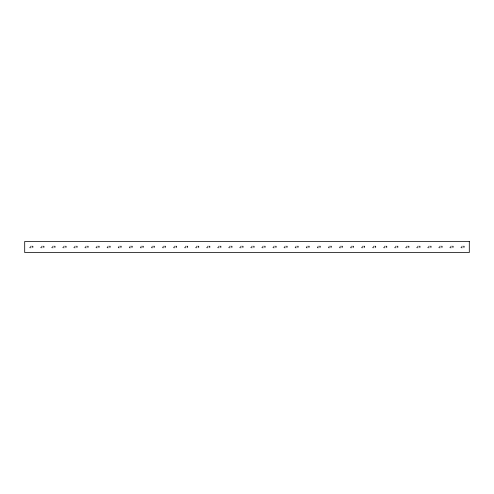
<?xml version="1.0" encoding="UTF-8"?>
<svg xmlns="http://www.w3.org/2000/svg" width="494" height="494" viewBox="0 0 494 494"><rect width="100%" height="100%" fill="white"/><g stroke="black" fill="none" stroke-linecap="round" stroke-linejoin="round"><path stroke-width="0.37" stroke-dasharray="2.47 1.85" d="M463.662 246.117L463.662 247.883M461.668 246.117L461.668 247.883M452.603 246.117L452.603 247.883M450.608 246.117L450.608 247.883M441.537 246.117L441.537 247.883M439.549 246.117L439.549 247.883M430.478 246.117L430.478 247.883M428.489 246.117L428.489 247.883M419.418 246.117L419.418 247.883M417.43 246.117L417.43 247.883M408.359 246.117L408.359 247.883M406.371 246.117L406.371 247.883M397.3 246.117L397.3 247.883M395.311 246.117L395.311 247.883M386.24 246.117L386.24 247.883M384.252 246.117L384.252 247.883M375.181 246.117L375.181 247.883M373.192 246.117L373.192 247.883M364.121 246.117L364.121 247.883M362.133 246.117L362.133 247.883M353.062 246.117L353.062 247.883M351.073 246.117L351.073 247.883M342.002 246.117L342.002 247.883M340.014 246.117L340.014 247.883M330.943 246.117L330.943 247.883M328.955 246.117L328.955 247.883M319.884 246.117L319.884 247.883M317.895 246.117L317.895 247.883M308.824 246.117L308.824 247.883M306.836 246.117L306.836 247.883M297.765 246.117L297.765 247.883M295.776 246.117L295.776 247.883M286.705 246.117L286.705 247.883M284.711 246.117L284.711 247.883M275.646 246.117L275.646 247.883M273.651 246.117L273.651 247.883M264.586 246.117L264.586 247.883M262.592 246.117L262.592 247.883M253.527 246.117L253.527 247.883M251.532 246.117L251.532 247.883M242.468 246.117L242.468 247.883M240.473 246.117L240.473 247.883M231.408 246.117L231.408 247.883M229.414 246.117L229.414 247.883M220.349 246.117L220.349 247.883M218.354 246.117L218.354 247.883M209.289 246.117L209.289 247.883M207.295 246.117L207.295 247.883M198.224 246.117L198.224 247.883M196.235 246.117L196.235 247.883M187.164 246.117L187.164 247.883M185.176 246.117L185.176 247.883M176.105 246.117L176.105 247.883M174.116 246.117L174.116 247.883M165.045 246.117L165.045 247.883M163.057 246.117L163.057 247.883M153.986 246.117L153.986 247.883M151.998 246.117L151.998 247.883M142.927 246.117L142.927 247.883M140.938 246.117L140.938 247.883M131.867 246.117L131.867 247.883M129.879 246.117L129.879 247.883M120.808 246.117L120.808 247.883M118.819 246.117L118.819 247.883M109.748 246.117L109.748 247.883M107.76 246.117L107.76 247.883M98.689 246.117L98.689 247.883M96.701 246.117L96.701 247.883M87.629 246.117L87.629 247.883M85.641 246.117L85.641 247.883M76.57 246.117L76.57 247.883M74.582 246.117L74.582 247.883M65.511 246.117L65.511 247.883M63.522 246.117L63.522 247.883M54.451 246.117L54.451 247.883M52.463 246.117L52.463 247.883M43.392 246.117L43.392 247.883M41.397 246.117L41.397 247.883M32.332 246.117L32.332 247.883M30.338 246.117L30.338 247.883M32.993 246.117L29.677 246.117L29.677 247.883L32.993 247.883L32.993 246.117M44.052 246.117L40.736 246.117L40.736 247.883L44.052 247.883L44.052 246.117M55.112 246.117L51.796 246.117L51.796 247.883L55.112 247.883L55.112 246.117M66.171 246.117L62.855 246.117L62.855 247.883L66.171 247.883L66.171 246.117M77.231 246.117L73.915 246.117L73.915 247.883L77.231 247.883L77.231 246.117M88.296 246.117L84.974 246.117L84.974 247.883L88.296 247.883L88.296 246.117M99.356 246.117L96.034 246.117L96.034 247.883L99.356 247.883L99.356 246.117M110.415 246.117L107.093 246.117L107.093 247.883L110.415 247.883L110.415 246.117M121.475 246.117L118.152 246.117L118.152 247.883L121.475 247.883L121.475 246.117M132.534 246.117L129.212 246.117L129.212 247.883L132.534 247.883L132.534 246.117M143.593 246.117L140.271 246.117L140.271 247.883L143.593 247.883L143.593 246.117M154.653 246.117L151.331 246.117L151.331 247.883L154.653 247.883L154.653 246.117M165.712 246.117L162.396 246.117L162.396 247.883L165.712 247.883L165.712 246.117M176.772 246.117L173.456 246.117L173.456 247.883L176.772 247.883L176.772 246.117M187.831 246.117L184.515 246.117L184.515 247.883L187.831 247.883L187.831 246.117M198.891 246.117L195.575 246.117L195.575 247.883L198.891 247.883L198.891 246.117M209.95 246.117L206.634 246.117L206.634 247.883L209.95 247.883L209.95 246.117M221.009 246.117L217.693 246.117L217.693 247.883L221.009 247.883L221.009 246.117M232.069 246.117L228.753 246.117L228.753 247.883L232.069 247.883L232.069 246.117M243.128 246.117L239.812 246.117L239.812 247.883L243.128 247.883L243.128 246.117M254.188 246.117L250.872 246.117L250.872 247.883L254.188 247.883L254.188 246.117M265.247 246.117L261.931 246.117L261.931 247.883L265.247 247.883L265.247 246.117M276.307 246.117L272.991 246.117L272.991 247.883L276.307 247.883L276.307 246.117M287.366 246.117L284.05 246.117L284.05 247.883L287.366 247.883L287.366 246.117M298.425 246.117L295.109 246.117L295.109 247.883L298.425 247.883L298.425 246.117M309.485 246.117L306.169 246.117L306.169 247.883L309.485 247.883L309.485 246.117M320.544 246.117L317.228 246.117L317.228 247.883L320.544 247.883L320.544 246.117M331.604 246.117L328.288 246.117L328.288 247.883L331.604 247.883L331.604 246.117M342.669 246.117L339.347 246.117L339.347 247.883L342.669 247.883L342.669 246.117M353.729 246.117L350.407 246.117L350.407 247.883L353.729 247.883L353.729 246.117M364.788 246.117L361.466 246.117L361.466 247.883L364.788 247.883L364.788 246.117M375.848 246.117L372.525 246.117L372.525 247.883L375.848 247.883L375.848 246.117M386.907 246.117L383.585 246.117L383.585 247.883L386.907 247.883L386.907 246.117M397.966 246.117L394.644 246.117L394.644 247.883L397.966 247.883L397.966 246.117M409.026 246.117L405.704 246.117L405.704 247.883L409.026 247.883L409.026 246.117M420.085 246.117L416.769 246.117L416.769 247.883L420.085 247.883L420.085 246.117M431.145 246.117L427.829 246.117L427.829 247.883L431.145 247.883L431.145 246.117M442.204 246.117L438.888 246.117L438.888 247.883L442.204 247.883L442.204 246.117M453.264 246.117L449.948 246.117L449.948 247.883L453.264 247.883L453.264 246.117M464.323 246.117L461.007 246.117L461.007 247.883L464.323 247.883L464.323 246.117"/><path stroke-width="0.74" d="M469.3 241.467L24.7 241.467L24.7 252.533L469.3 252.533L469.3 241.467"/></g></svg>
